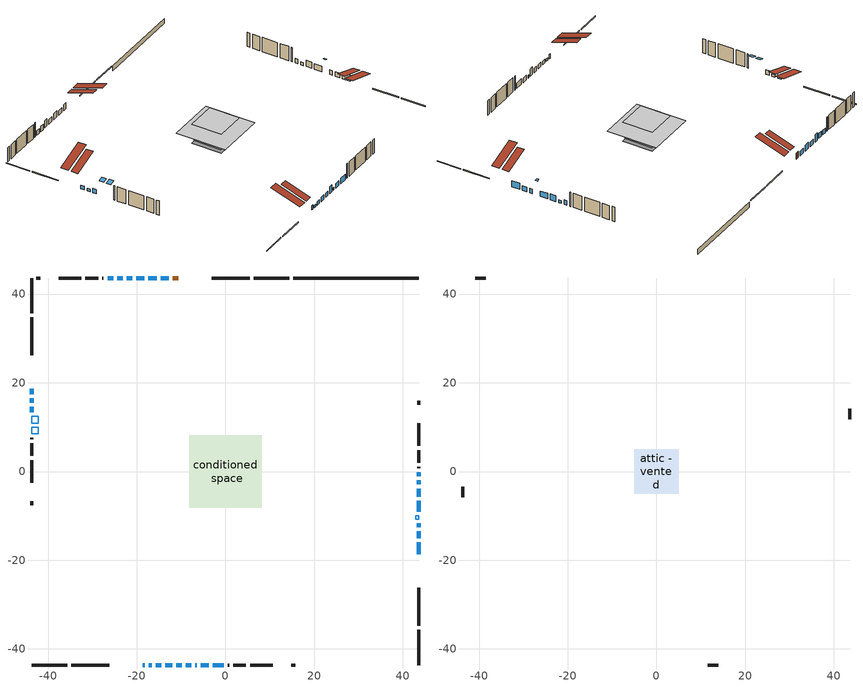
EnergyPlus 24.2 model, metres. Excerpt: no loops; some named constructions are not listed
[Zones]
conditioned space
 floor adiabatic (AdiabaticFloorConstruction): -8.13,-8.13 -8.13,8.13 8.13,8.13 8.13,-8.13 z3.28
 floor foundation (Slab1 construction): -4.92,-4.92 -4.92,4.92 4.92,4.92 4.92,-4.92 z-0.84
 floor foundation (Slab2 construction): -4.53,-4.53 -4.53,4.53 4.53,4.53 4.53,-4.53 z0
 wall outside (RimJoist1 construction): 14.32,43.63 6.41,43.63 / -43.63,-43.63 -35.72,-43.63 / -43.63,43.63 -43.63,35.72 / 43.63,-43.63 43.63,-35.72 z0.84:1.14
 wall outside (RimJoist2 construction): 5.48,43.63 -3.1,43.63 / -34.79,-43.63 -26.2,-43.63 / -43.63,34.79 -43.63,26.2 / 43.63,-34.79 43.63,-26.2 z0.84:1.14
 wall outside (AdiabaticWallConstruction 1): -10.66,43.63 -11.86,43.63 z0.84:2.87
 wall outside (AdiabaticWallConstruction): -18.65,-43.63 -18.19,-43.63 / 43.63,-12.57 43.63,-11.66 / 43.63,-1.07 43.63,-0.15 z0.84:2.37; -12.79,43.63 -14.62,43.63 / -13.57,-43.63 -12.05,-43.63 / -11.12,-43.63 -9.9,-43.63 / -5.59,-43.63 -3.76,-43.63 / -18.31,43.63 -20.14,43.63 / -25.36,43.63 -26.58,43.63 / -43.63,14.56 -43.63,13.34 / 43.63,-15.03 43.63,-13.5 z0.84:2.36; -15.55,43.63 -17.38,43.63 / 43.63,-18.65 43.63,-15.95 z0.84:2.87; -17.26,-43.63 -16.65,-43.63 / -43.63,16.5 -43.63,15.48 / -6.82,-43.63 -6.52,-43.63 / 43.63,-2.91 43.63,-2 z0.84:1.76; -43.63,18.65 -43.63,17.42 / -15.72,-43.63 -14.5,-43.63 z0.84:2.06; -8.97,-43.63 -7.75,-43.63 / -21.06,43.63 -22.29,43.63 z0.84:3.28; -23.21,43.63 -24.43,43.63 / -2.83,-43.63 -0.39,-43.63 / 43.63,-9.04 43.63,-6.6 z0.84:2.67; 43.63,-5.67 43.63,-3.84 z0.84:2.92
 wall outside (Wall1 construction): -27.51,43.63 -27.81,43.63 / 0.54,-43.63 0.83,-43.63 / -43.63,7.56 -43.63,7.26 / 43.63,0.78 43.63,1.07 z0.84:5.72
 wall outside (Wall2 construction): -28.74,43.63 -31.57,43.63 / 1.76,-43.63 4.6,-43.63 / -43.63,6.34 -43.63,3.5 / 43.63,2 43.63,4.84 z0.84:5.72
 wall outside (Wall3 construction): -32.5,43.63 -37.58,43.63 / 5.53,-43.63 10.61,-43.63 / -43.63,2.57 -43.63,-2.51 / 43.63,5.76 43.63,10.85 z0.84:5.72
 wall outside (Wall5 construction): -41.78,43.63 -42.7,43.63 / 14.81,-43.63 15.72,-43.63 / -43.63,-6.71 -43.63,-7.62 / 43.63,15.04 43.63,15.96 z0.84:5.72
 wall foundation (FoundationWall1 construction): 43.63,43.63 15.25,43.63 z-0.84:0.84
 window (WindowConstruction): -18.65,-43.63 -18.19,-43.63 z0.84:2.36
 window (WindowConstruction 7): -12.79,43.63 -14.62,43.63 z0.84:2.36
 window (WindowConstruction 8): -15.55,43.63 -17.38,43.63 z0.84:2.87
 window (WindowConstruction 22): -17.26,-43.63 -16.65,-43.63 z0.84:1.75
 window (WindowConstruction 23): -43.63,18.65 -43.63,17.43 z0.84:2.06
 window (WindowConstruction 24): -43.63,16.5 -43.63,15.49 z0.84:1.75
 window (WindowConstruction 9): -15.72,-43.63 -14.5,-43.63 z0.84:2.06
 window (WindowConstruction 1): -13.57,-43.63 -12.05,-43.63 z0.84:2.36
 window (WindowConstruction 10): -11.12,-43.63 -9.9,-43.63 z0.84:2.36
 window (WindowConstruction 11): -8.97,-43.63 -7.75,-43.63 z0.84:3.28
 window (WindowConstruction 12): -6.82,-43.63 -6.52,-43.63 z0.84:1.75
 window (WindowConstruction 13): -5.59,-43.63 -3.76,-43.63 z0.84:2.36
 window (WindowConstruction 14): -18.31,43.63 -20.14,43.63 z0.84:2.36
 window (WindowConstruction 15): -21.07,43.63 -22.28,43.63 z0.84:3.28
 window (WindowConstruction 16): -23.21,43.63 -24.43,43.63 z0.84:2.67
 window (WindowConstruction 17): -25.36,43.63 -26.58,43.63 z0.84:2.36
 window (WindowConstruction 2): -2.83,-43.63 -0.39,-43.63 z0.84:2.67
 window (WindowConstruction 18): -43.63,14.56 -43.63,13.34 z0.84:2.36
 window (WindowConstruction 19): 43.63,-18.65 43.63,-15.95 z0.84:2.87
 window (WindowConstruction 20): 43.63,-15.02 43.63,-13.5 z0.84:2.36
 window (WindowConstruction 21): 43.63,-12.57 43.63,-11.66 z0.84:2.36
 window (WindowConstruction 3): 43.63,-9.04 43.63,-6.6 z0.84:2.67
 window (WindowConstruction 4): 43.63,-5.67 43.63,-3.84 z0.84:2.92
 window (WindowConstruction 5): 43.63,-2.91 43.63,-2 z0.84:1.75
 window (WindowConstruction 6): 43.63,-1.07 43.63,-0.15 z0.84:2.36
 door (Door): -10.66,43.63 -11.86,43.63 z0.84:2.87
 ceiling adiabatic (AdiabaticFloorConstruction): 8.13,-8.13 8.13,8.13 -8.13,8.13 -8.13,-8.13 z3.28
 roof outside (Roof2 construction): -9.73,43.63,5.72 -9.73,35.21,8.52 -7.51,35.21,8.52 -7.51,43.63,5.72; -19.57,-43.63,5.72 -19.57,-35.21,8.52 -21.79,-35.21,8.52 -21.79,-43.63,5.72; -43.63,19.57,5.72 -35.21,19.57,8.52 -35.21,21.79,8.52 -43.63,21.79,5.72; 43.63,-19.57,5.72 35.21,-19.57,8.52 35.21,-21.79,8.52 43.63,-21.79,5.72
 roof outside (AdiabaticRoofConstruction): 43.63,-9.96,5.72 42.9,-9.96,5.96 42.9,-10.73,5.96 43.63,-10.73,5.72; -43.63,10.91,5.72 -42.21,10.91,6.19 -42.21,12.41,6.19 -43.63,12.41,5.72; -43.63,8.49,5.72 -42.21,8.49,6.19 -42.21,9.99,6.19 -43.63,9.99,5.72
 skylight (SkylightConstruction): 43.63,-9.97,5.72 42.9,-9.97,5.96 42.9,-10.73,5.96 43.63,-10.73,5.72
 skylight (SkylightConstruction 1): -43.63,10.91,5.72 -42.21,10.91,6.19 -42.21,12.41,6.19 -43.63,12.41,5.72
 skylight (SkylightConstruction 2): -43.63,8.49,5.72 -42.21,8.49,6.19 -42.21,9.99,6.19 -43.63,9.99,5.72
attic - vented
 floor to conditioned space (Floor1 construction Reversed): -4.98,-4.98 -4.98,4.98 4.98,4.98 4.98,-4.98 z5.72
 wall outside (Wall4 construction): -38.51,43.63 -40.85,43.63 / 11.54,-43.63 13.88,-43.63 / -43.63,-3.44 -43.63,-5.78 / 43.63,11.78 43.63,14.12 z0.84:5.72
 roof outside (Roof1 construction): -6.59,43.63,5.72 -6.59,33.93,8.95 -4.03,33.93,8.95 -4.03,43.63,5.72; -22.72,-43.63,5.72 -22.72,-33.93,8.95 -25.28,-33.93,8.95 -25.28,-43.63,5.72; -43.63,22.72,5.72 -33.93,22.72,8.95 -33.93,25.28,8.95 -43.63,25.28,5.72; 43.63,-22.72,5.72 33.93,-22.72,8.95 33.93,-25.28,8.95 43.63,-25.28,5.72
[Material] Roughness=Rough; Thermal Absorptance=0.9
Name | Thickness {m} | Conductivity {W/m-K} | Density {kg/m3} | Specific Heat {J/kg-K} | Solar Absorptance | Visible Absorptance
ceiling loosefill ins | 0.169333 | 0.0480833 | 16.02 | 1046.75 | 0.7 | 0.7
ceiling stud and cavity | 0.1397 | 0.678077 | 65.682 | 1177.47 | 0.7 | 0.7
gypsum board | 0.0127 | 0.160291 | 801 | 837.4 | 0.6 | 0.6
[Construction]
Floor1 construction: ceiling loosefill ins, ceiling stud and cavity, gypsum board
[EnergyManagementSystem:Program]
component_loads_program: Set loads_htg_walls = 0; Set loads_htg_rim_joists = 0; Set loads_htg_foundation_walls = 0; Set loads_htg_floors = 0; Set loads_htg_slabs = 0; Set loads_htg_ceilings = 0; Set loads_htg_roofs = 0; Set loads_htg_windows_conduction = 0; Set loads_htg_windows_solar = 0; Set loads_htg_doors = 0; Set loads_htg_skylights_conduction = 0; Set loads_htg_skylights_solar = 0; Set loads_htg_internal_mass = 0; Set loads_htg_intgains = 0; Set loads_htg_lighting = 0; Set loads_htg_infil = 0; Set loads_htg_mechvent = 0; Set loads_htg_natvent = 0; Set loads_htg_whf = 0; Set loads_htg_ducts = 0; Set loads_clg_walls = 0; Set loads_clg_rim_joists = 0; Set loads_clg_foundation_walls = 0; Set loads_clg_floors = 0; Set loads_clg_slabs = 0; Set loads_clg_ceilings = 0; Set loads_clg_roofs = 0; Set loads_clg_windows_conduction = 0; Set loads_clg_windows_solar = 0; Set loads_clg_doors = 0; Set loads_clg_skylights_conduction = 0; Set loads_clg_skylights_solar = 0; Set loads_clg_internal_mass = 0; Set loads_clg_intgains = 0; Set loads_clg_lighting = 0; Set loads_clg_infil = 0; Set loads_clg_mechvent = 0; Set loads_clg_natvent = 0; Set loads_clg_whf = 0; Set loads_clg_ducts = 0; Set hr_walls = 0; Set hr_walls = hr_walls + s_conv_18 + s_ig_18 + s_sol_18 + s_lgt_18 + s_surf_18; Set hr_walls = hr_walls + s_conv_19 + s_ig_19 + s_sol_19 + s_lgt_19 + s_surf_19; Set hr_walls = hr_walls + s_conv_20 + s_ig_20 + s_sol_20 + s_lgt_20 + s_surf_20; Set hr_walls = hr_walls + s_conv_21 + s_ig_21 + s_sol_21 + s_lgt_21 + s_surf_21; Set hr_walls = hr_walls + s_conv_22 + s_ig_22 + s_sol_22 + s_lgt_22 + s_surf_22; Set hr_walls = hr_walls + s_conv_23 + s_ig_23 + s_sol_23 + s_lgt_23 + s_surf_23; Set hr_walls = hr_walls + s_conv_24 + s_ig_24 + s_sol_24 + s_lgt_24 + s_surf_24; Set hr_walls = hr_walls + s_conv_25 + s_ig_25 + s_sol_25 + s_lgt_25 + s_surf_25; Set hr_walls = hr_walls + s_conv_26 + s_ig_26 + s_sol_26 + s_lgt_26 + s_surf_26; Set hr_walls = hr_walls + s_conv_27 + s_ig_27 + s_sol_27 + s_lgt_27 + s_surf_27; Set hr_walls = hr_walls + s_conv_28 + s_ig_28 + s_sol_28 + s_lgt_28 + s_surf_28; Set hr_walls = hr_walls + s_conv_29 + s_ig_29 + s_sol_29 + s_lgt_29 + s_surf_29; Set hr_walls = hr_walls + s_conv_30 + s_ig_30 + s_sol_30 + s_lgt_30 + s_surf_30; Set hr_walls = hr_walls + s_conv_31 + s_ig_31 + s_sol_31 + s_lgt_31 + s_surf_31; Set hr_walls = hr_walls + s_conv_32 + s_ig_32 + s_sol_32 + s_lgt_32 + s_surf_32; Set hr_walls = hr_walls + s_conv_33 + s_ig_33 + s_sol_33 + s_lgt_33 + s_surf_33; Set hr_rim_joists = 0; Set hr_rim_joists = hr_rim_joists + s_conv_4 + s_ig_4 + s_sol_4 + s_lgt_4 + s_surf_4; Set hr_rim_joists = hr_rim_joists + s_conv_5 + s_ig_5 + s_sol_5 + s_lgt_5 + s_surf_5; Set hr_rim_joists = hr_rim_joists + s_conv_6 + s_ig_6 + s_sol_6 + s_lgt_6 + s_surf_6; Set hr_rim_joists = hr_rim_joists + s_conv_7 + s_ig_7 + s_sol_7 + s_lgt_7 + s_surf_7; Set hr_rim_joists = hr_rim_joists + s_conv_8 + s_ig_8 + s_sol_8 + s_lgt_8 + s_surf_8; Set hr_rim_joists = hr_rim_joists + s_conv_9 + s_ig_9 + s_sol_9 + s_lgt_9 + s_surf_9; Set hr_rim_joists = hr_rim_joists + s_conv_10 + s_ig_10 + s_sol_10 + s_lgt_10 + s_surf_10; Set hr_rim_joists = hr_rim_joists + s_conv_11 + s_ig_11 + s_sol_11 + s_lgt_11 + s_surf_11; Set hr_foundation_walls = 0; Set hr_foundation_walls = hr_foundation_walls + s_conv_1 + s_ig_1 + s_sol_1 + s_lgt_1 + s_surf_1; Set hr_floors = 0; Set hr_slabs = 0; Set hr_slabs = hr_slabs + s_conv_16 + s_ig_16 + s_sol_16 + s_lgt_16 + s_surf_16; Set hr_slabs = hr_slabs + s_conv_17 + s_ig_17 + s_sol_17 + s_lgt_17 + s_surf_17; Set hr_ceilings = 0; Set hr_ceilings = hr_ceilings + s_conv + s_ig + s_sol + s_lgt + s_surf; Set hr_roofs = 0; Set hr_roofs = hr_roofs + s_conv_12 + s_ig_12 + s_sol_12 + s_lgt_12 + s_surf_12; Set hr_roofs = hr_roofs + s_conv_13 + s_ig_13 + s_sol_13 + s_lgt_13 + s_surf_13; Set hr_roofs = hr_roofs + s_conv_14 + s_ig_14 + s_sol_14 + s_lgt_14 + s_surf_14; Set hr_roofs = hr_roofs + s_conv_15 + s_ig_15 + s_sol_15 + s_lgt_15 + s_surf_15; Set hr_windows_conduction = 0; Set hr_windows_conduction = hr_windows_conduction + ss_conv_1; Set hr_windows_conduction = hr_windows_conduction + ss_ig_1; Set hr_windows_conduction = hr_windows_conduction + ss_surf_1; Set hr_windows_conduction = hr_windows_conduction + ss_conv_2; Set hr_windows_conduction = hr_windows_conduction + ss_ig_2; Set hr_windows_conduction = hr_windows_conduction + ss_surf_2; Set hr_windows_conduction = hr_windows_conduction + ss_conv_3; Set hr_windows_conduction = hr_windows_conduction + ss_ig_3; Set hr_windows_conduction = hr_windows_conduction + ss_surf_3; Set hr_windows_conduction = hr_windows_conduction + ss_conv_4; Set hr_windows_conduction = hr_windows_conduction + ss_ig_4; Set hr_windows_conduction = hr_windows_conduction + ss_surf_4; Set hr_windows_conduction = hr_windows_conduction + ss_conv_5; Set hr_windows_conduction = hr_windows_conduction + ss_ig_5; Set hr_windows_conduction = hr_windows_conduction + ss_surf_5; Set hr_windows_conduction = hr_windows_conduction + ss_conv_6; Set hr_windows_conduction = hr_windows_conduction + ss_ig_6; Set hr_windows_conduction = hr_windows_conduction + ss_surf_6; Set hr_windows_conduction = hr_windows_conduction + ss_conv_7; Set hr_windows_conduction = hr_windows_conduction + ss_ig_7; Set hr_windows_conduction = hr_windows_conduction + ss_surf_7; Set hr_windows_conduction = hr_windows_conduction + ss_conv_8; Set hr_windows_conduction = hr_windows_conduction + ss_ig_8; Set hr_windows_conduction = hr_windows_conduction + ss_surf_8; Set hr_windows_conduction = hr_windows_conduction + ss_conv_9; Set hr_windows_conduction = hr_windows_conduction + ss_ig_9; Set hr_windows_conduction = hr_windows_conduction + ss_surf_9; Set hr_windows_conduction = hr_windows_conduction + ss_conv_10; Set hr_windows_conduction = hr_windows_conduction + ss_ig_10; Set hr_windows_conduction = hr_windows_conduction + ss_surf_10; Set hr_windows_conduction = hr_windows_conduction + ss_conv_11; Set hr_windows_conduction = hr_windows_conduction + ss_ig_11; Set hr_windows_conduction = hr_windows_conduction + ss_surf_11; Set hr_windows_conduction = hr_windows_conduction + ss_conv_12; Set hr_windows_conduction = hr_windows_conduction + ss_ig_12; Set hr_windows_conduction = hr_windows_conduction + ss_surf_12; Set hr_windows_conduction = hr_windows_conduction + ss_conv_13; Set hr_windows_conduction = hr_windows_conduction + ss_ig_13; Set hr_windows_conduction = hr_windows_conduction + ss_surf_13; Set hr_windows_conduction = hr_windows_conduction + ss_conv_14; Set hr_windows_conduction = hr_windows_conduction + ss_ig_14; Set hr_windows_conduction = hr_windows_conduction + ss_surf_14; Set hr_windows_conduction = hr_windows_conduction + ss_conv_15; Set hr_windows_conduction = hr_windows_conduction + ss_ig_15; Set hr_windows_conduction = hr_windows_conduction + ss_surf_15; Set hr_windows_conduction = hr_windows_conduction + ss_conv_16; Set hr_windows_conduction = hr_windows_conduction + ss_ig_16; Set hr_windows_conduction = hr_windows_conduction + ss_surf_16; Set hr_windows_conduction = hr_windows_conduction + ss_conv_17; Set hr_windows_conduction = hr_windows_conduction + ss_ig_17; Set hr_windows_conduction = hr_windows_conduction + ss_surf_17; Set hr_windows_conduction = hr_windows_conduction + ss_conv_18; Set hr_windows_conduction = hr_windows_conduction + ss_ig_18; Set hr_windows_conduction = hr_windows_conduction + ss_surf_18; Set hr_windows_conduction = hr_windows_conduction + ss_conv_19; Set hr_windows_conduction = hr_windows_conduction + ss_ig_19; Set hr_windows_conduction = hr_windows_conduction + ss_surf_19; Set hr_windows_conduction = hr_windows_conduction + ss_conv_20; Set hr_windows_conduction = hr_windows_conduction + ss_ig_20; Set hr_windows_conduction = hr_windows_conduction + ss_surf_20; Set hr_windows_conduction = hr_windows_conduction + ss_conv_21; Set hr_windows_conduction = hr_windows_conduction + ss_ig_21; Set hr_windows_conduction = hr_windows_conduction + ss_surf_21; Set hr_windows_conduction = hr_windows_conduction + ss_conv_25; Set hr_windows_conduction = hr_windows_conduction + ss_ig_25; Set hr_windows_conduction = hr_windows_conduction + ss_surf_25; Set hr_windows_conduction = hr_windows_conduction + ss_conv_26; Set hr_windows_conduction = hr_windows_conduction + ss_ig_26; Set hr_windows_conduction = hr_windows_conduction + ss_surf_26; Set hr_windows_conduction = hr_windows_conduction + ss_conv_27; Set hr_windows_conduction = hr_windows_conduction + ss_ig_27; Set hr_windows_conduction = hr_windows_conduction + ss_surf_27; Set hr_windows_conduction = hr_windows_conduction + ss_conv_28; Set hr_windows_conduction = hr_windows_conduction + ss_ig_28; Set hr_windows_conduction = hr_windows_conduction + ss_surf_28; Set hr_windows_solar = 0; Set hr_windows_solar = hr_windows_solar - ss_trans_in * ZoneTimestep * 3600 + ss_back_out * ZoneTimestep * 3600 + ss_trans_out * ZoneTimestep * 3600; Set hr_windows_solar = hr_windows_solar - ss_trans_in_1 * ZoneTimestep * 3600 + ss_back_out_1 * ZoneTimestep * 3600 + ss_trans_out_1 * ZoneTimestep * 3600; Set hr_windows_solar = hr_windows_solar - ss_trans_in_2 * ZoneTimestep * 3600 + ss_back_out_2 * ZoneTimestep * 3600 + ss_trans_out_2 * ZoneTimestep * 3600; Set hr_windows_solar = hr_windows_solar - ss_trans_in_3 * ZoneTimestep * 3600 + ss_back_out_3 * ZoneTimestep * 3600 + ss_trans_out_3 * ZoneTimestep * 3600; Set hr_windows_solar = hr_windows_solar - ss_trans_in_4 * ZoneTimestep * 3600 + ss_back_out_4 * ZoneTimestep * 3600 + ss_trans_out_4 * ZoneTimestep * 3600; Set hr_windows_solar = hr_windows_solar - ss_trans_in_5 * ZoneTimestep * 3600 + ss_back_out_5 * ZoneTimestep * 3600 + ss_trans_out_5 * ZoneTimestep * 3600; Set hr_windows_solar = hr_windows_solar - ss_trans_in_6 * ZoneTimestep * 3600 + ss_back_out_6 * ZoneTimestep * 3600 + ss_trans_out_6 * ZoneTimestep * 3600; Set hr_windows_solar = hr_windows_solar - ss_trans_in_7 * ZoneTimestep * 3600 + ss_back_out_7 * ZoneTimestep * 3600 + ss_trans_out_7 * ZoneTimestep * 3600; Set hr_windows_solar = hr_windows_solar - ss_trans_in_8 * ZoneTimestep * 3600 + ss_back_out_8 * ZoneTimestep * 3600 + ss_trans_out_8 * ZoneTimestep * 3600; Set hr_windows_solar = hr_windows_solar - ss_trans_in_9 * ZoneTimestep * 3600 + ss_back_out_9 * ZoneTimestep * 3600 + ss_trans_out_9 * ZoneTimestep * 3600; Set hr_windows_solar = hr_windows_solar - ss_trans_in_10 * ZoneTimestep * 3600 + ss_back_out_10 * ZoneTimestep * 3600 + ss_trans_out_10 * ZoneTimestep * 3600; Set hr_windows_solar = hr_windows_solar - ss_trans_in_11 * ZoneTimestep * 3600 + ss_back_out_11 * ZoneTimestep * 3600 + ss_trans_out_11 * ZoneTimestep * 3600; Set hr_windows_solar = hr_windows_solar - ss_trans_in_12 * ZoneTimestep * 3600 + ss_back_out_12 * ZoneTimestep * 3600 + ss_trans_out_12 * ZoneTimestep * 3600; Set hr_windows_solar = hr_windows_solar - ss_trans_in_13 * ZoneTimestep * 3600 + ss_back_out_13 * ZoneTimestep * 3600 + ss_trans_out_13 * ZoneTimestep * 3600; Set hr_windows_solar = hr_windows_solar - ss_trans_in_14 * ZoneTimestep * 3600 + ss_back_out_14 * ZoneTimestep * 3600 + ss_trans_out_14 * ZoneTimestep * 3600; Set hr_windows_solar = hr_windows_solar - ss_trans_in_15 * ZoneTimestep * 3600 + ss_back_out_15 * ZoneTimestep * 3600 + ss_trans_out_15 * ZoneTimestep * 3600; Set hr_windows_solar = hr_windows_solar - ss_trans_in_16 * ZoneTimestep * 3600 + ss_back_out_16 * ZoneTimestep * 3600 + ss_trans_out_16 * ZoneTimestep * 3600; Set hr_windows_solar = hr_windows_solar - ss_trans_in_17 * ZoneTimestep * 3600 + ss_back_out_17 * ZoneTimestep * 3600 + ss_trans_out_17 * ZoneTimestep * 3600; Set hr_windows_solar = hr_windows_solar - ss_trans_in_18 * ZoneTimestep * 3600 + ss_back_out_18 * ZoneTimestep * 3600 + ss_trans_out_18 * ZoneTimestep * 3600; Set hr_windows_solar = hr_windows_solar - ss_trans_in_19 * ZoneTimestep * 3600 + ss_back_out_19 * ZoneTimestep * 3600 + ss_trans_out_19 * ZoneTimestep * 3600; Set hr_windows_solar = hr_windows_solar - ss_trans_in_20 * ZoneTimestep * 3600 + ss_back_out_20 * ZoneTimestep * 3600 + ss_trans_out_20 * ZoneTimestep * 3600; Set hr_windows_solar = hr_windows_solar - ss_trans_in_24 * ZoneTimestep * 3600 + ss_back_out_24 * ZoneTimestep * 3600 + ss_trans_out_24 * ZoneTimestep * 3600; Set hr_windows_solar = hr_windows_solar - ss_trans_in_25 * ZoneTimestep * 3600 + ss_back_out_25 * ZoneTimestep * 3600 + ss_trans_out_25 * ZoneTimestep * 3600; Set hr_windows_solar = hr_windows_solar - ss_trans_in_26 * ZoneTimestep * 3600 + ss_back_out_26 * ZoneTimestep * 3600 + ss_trans_out_26 * ZoneTimestep * 3600; Set hr_windows_solar = hr_windows_solar - ss_trans_in_27 * ZoneTimestep * 3600 + ss_back_out_27 * ZoneTimestep * 3600 + ss_trans_out_27 * ZoneTimestep * 3600; Set hr_doors = 0; Set hr_doors = hr_doors + ss_sol; Set hr_doors = hr_doors + ss_lgt; Set hr_doors = hr_doors + ss_conv; Set hr_doors = hr_doors + ss_ig; Set hr_doors = hr_doors + ss_surf; Set hr_skylights_conduction = 0; Set hr_skylights_conduction = hr_skylights_conduction + ss_conv_22; Set hr_skylights_conduction = hr_skylights_conduction + ss_ig_22; Set hr_skylights_conduction = hr_skylights_conduction + ss_surf_22; Set hr_skylights_conduction = hr_skylights_conduction + ss_conv_23; Set hr_skylights_conduction = hr_skylights_conduction + ss_ig_23; Set hr_skylights_conduction = hr_skylights_conduction + ss_surf_23; Set hr_skylights_conduction = hr_skylights_conduction + ss_conv_24; Set hr_skylights_conduction = hr_skylights_conduction + ss_ig_24; Set hr_skylights_conduction = hr_skylights_conduction + ss_surf_24; Set hr_skylights_solar = 0; Set hr_skylights_solar = hr_skylights_solar - ss_trans_in_21 * ZoneTimestep * 3600 + ss_back_out_21 * ZoneTimestep * 3600 + ss_trans_out_21 * ZoneTimestep * 3600; Set hr_skylights_solar = hr_skylights_solar - ss_trans_in_22 * ZoneTimestep * 3600 + ss_back_out_22 * ZoneTimestep * 3600 + ss_trans_out_22 * ZoneTimestep * 3600; Set hr_skylights_solar = hr_skylights_solar - ss_trans_in_23 * ZoneTimestep * 3600 + ss_back_out_23 * ZoneTimestep * 3600 + ss_trans_out_23 * ZoneTimestep * 3600; Set hr_internal_mass = 0; Set hr_internal_mass = hr_internal_mass + s_conv_2 + s_ig_2 + s_sol_2 + s_lgt_2 + s_surf_2; Set hr_internal_mass = hr_internal_mass + s_conv_3 + s_ig_3 + s_sol_3 + s_lgt_3 + s_surf_3; Set hr_internal_mass = hr_internal_mass + im_conv + im_ig + im_sol + im_lgt + im_surf; Set hr_internal_mass = hr_internal_mass + im_conv_1 + im_ig_1 + im_sol_1 + im_lgt_1 + im_surf_1; Set hr_intgains = 0; Set hr_intgains = hr_intgains - ig_ee_conv - ig_ee_rad - ig_ee_conv_1 - ig_ee_rad_1 - ig_ee_conv_2 - ig_ee_rad_2 - ig_ee_conv_3 - ig_ee_rad_3 - ig_ee_conv_4 - ig_ee_rad_4 - ig_ee_conv_5 - ig_ee_rad_5 - ig_ee_conv_6 - ig_ee_rad_6 - ig_oe_conv - ig_oe_rad - ig_oe_conv_1 - ig_oe_rad_1 - ig_oe_conv_2 - ig_oe_rad_2 - ig_oe_conv_3 - ig_oe_rad_3 - ig_oe_conv_4 - ig_oe_rad_4 - ig_ppl_conv - ig_ppl_rad; Set hr_lighting = 0; Set hr_lighting = hr_lighting - ig_lgt_conv - ig_lgt_rad - ig_lgt_vis; Set hr_infil = 0; Set hr_infil = hr_infil - airflow_gain + airflow_loss; Set hr_natvent = 0; Set hr_natvent = hr_natvent - airflow_gain_1 + airflow_loss_1; Set hr_whf = 0; Set hr_whf = hr_whf - airflow_gain_2 + airflow_loss_2; Set hr_mechvent = 0; Set hr_mechvent = hr_mechvent - mv_conv - mv_rad - mv_conv_1 - mv_rad_1 - mv_conv_2 - mv_rad_2 - mv_conv_3 - mv_rad_3 - mv_conv_4 - mv_rad_4 - mv_conv_5 - mv_rad_5; Set hr_ducts = 0; Set hr_intgains = hr_intgains + dhw_loss * (1.0*(1-dhw_rtf) + 1.0*dhw_rtf); Set htg_mode = 0; Set clg_mode = 0; If (htg_load_cond > 0); Set htg_mode = 1.0; ElseIf (clg_load_cond > 0); Set clg_mode = 0.0; Else; Set htg_season = 0; Set clg_season = 0; If ((DayOfYear >= 1) && (DayOfYear <= 365)); Set clg_season = 1; EndIf; If ((DayOfYear >= 1) && (DayOfYear <= 365)); Set htg_season = 1; EndIf; If ((airflow_gain_1 <> 0) || (airflow_loss_1 <> 0)) && (clg_season == 1); Set clg_mode = 0.0; ElseIf ((airflow_gain_2 <> 0) || (airflow_loss_2 <> 0)) && (clg_season == 1); Set clg_mode = 0.0; Else; Set Tmid_setpoint = (htg_sp_s_1 + clg_sp_s_1) / 2; If (tin_s_1 > Tmid_setpoint) && (clg_season == 1); Set clg_mode = 0.0; ElseIf (tin_s_1 < Tmid_setpoint) && (htg_season == 1); Set htg_mode = 1.0; EndIf; EndIf; EndIf; Set loads_htg_walls = loads_htg_walls + (hr_walls * htg_mode * 1); Set loads_htg_rim_joists = loads_htg_rim_joists + (hr_rim_joists * htg_mode * 1); Set loads_htg_foundation_walls = loads_htg_foundation_walls + (hr_foundation_walls * htg_mode * 1); Set loads_htg_floors = loads_htg_floors + (hr_floors * htg_mode * 1); Set loads_htg_slabs = loads_htg_slabs + (hr_slabs * htg_mode * 1); Set loads_htg_ceilings = loads_htg_ceilings + (hr_ceilings * htg_mode * 1); Set loads_htg_roofs = loads_htg_roofs + (hr_roofs * htg_mode * 1); Set loads_htg_windows_conduction = loads_htg_windows_conduction + (hr_windows_conduction * htg_mode * 1); Set loads_htg_windows_solar = loads_htg_windows_solar + (hr_windows_solar * htg_mode * 1); Set loads_htg_doors = loads_htg_doors + (hr_doors * htg_mode * 1); Set loads_htg_skylights_conduction = loads_htg_skylights_conduction + (hr_skylights_conduction * htg_mode * 1); Set loads_htg_skylights_solar = loads_htg_skylights_solar + (hr_skylights_solar * htg_mode * 1); Set loads_htg_internal_mass = loads_htg_internal_mass + (hr_internal_mass * htg_mode * 1); Set loads_htg_intgains = loads_htg_intgains + (hr_intgains * htg_mode * 1); Set loads_htg_lighting = loads_htg_lighting + (hr_lighting * htg_mode * 1); Set loads_htg_infil = loads_htg_infil + (hr_infil * htg_mode * 1); Set loads_htg_mechvent = loads_htg_mechvent + (hr_mechvent * htg_mode * 1); Set loads_htg_natvent = loads_htg_natvent + (hr_natvent * htg_mode * 1); Set loads_htg_whf = loads_htg_whf + (hr_whf * htg_mode * 1); Set loads_htg_ducts = loads_htg_ducts + (hr_ducts * htg_mode * 1); Set loads_clg_walls = loads_clg_walls + (-hr_walls * clg_mode * 1); Set loads_clg_rim_joists = loads_clg_rim_joists + (-hr_rim_joists * clg_mode * 1); Set loads_clg_foundation_walls = loads_clg_foundation_walls + (-hr_foundation_walls * clg_mode * 1); Set loads_clg_floors = loads_clg_floors + (-hr_floors * clg_mode * 1); Set loads_clg_slabs = loads_clg_slabs + (-hr_slabs * clg_mode * 1); Set loads_clg_ceilings = loads_clg_ceilings + (-hr_ceilings * clg_mode * 1); Set loads_clg_roofs = loads_clg_roofs + (-hr_roofs * clg_mode * 1); Set loads_clg_windows_conduction = loads_clg_windows_conduction + (-hr_windows_conduction * clg_mode * 1); Set loads_clg_windows_solar = loads_clg_windows_solar + (-hr_windows_solar * clg_mode * 1); Set loads_clg_doors = loads_clg_doors + (-hr_doors * clg_mode * 1); Set loads_clg_skylights_conduction = loads_clg_skylights_conduction + (-hr_skylights_conduction * clg_mode * 1); Set loads_clg_skylights_solar = loads_clg_skylights_solar + (-hr_skylights_solar * clg_mode * 1); Set loads_clg_internal_mass = loads_clg_internal_mass + (-hr_internal_mass * clg_mode * 1); Set loads_clg_intgains = loads_clg_intgains + (-hr_intgains * clg_mode * 1); Set loads_clg_lighting = loads_clg_lighting + (-hr_lighting * clg_mode * 1); Set loads_clg_infil = loads_clg_infil + (-hr_infil * clg_mode * 1); Set loads_clg_mechvent = loads_clg_mechvent + (-hr_mechvent * clg_mode * 1); Set loads_clg_natvent = loads_clg_natvent + (-hr_natvent * clg_mode * 1); Set loads_clg_whf = loads_clg_whf + (-hr_whf * clg_mode * 1); Set loads_clg_ducts = loads_clg_ducts + (-hr_ducts * clg_mode * 1)
[EnergyManagementSystem:OutputVariable] Type of Data in Variable=Summed; Update Frequency=ZoneTimestep; Units=J
Name | EMS Variable | EMS Program or Subroutine
Energy Management System Output Variable 34 | loads_clg_skylights_solar | component_loads_program
Energy Management System Output Variable 35 | loads_clg_floors | component_loads_program
Energy Management System Output Variable 36 | loads_clg_slabs | component_loads_program
Energy Management System Output Variable 37 | loads_clg_internal_mass | component_loads_program
Energy Management System Output Variable 38 | loads_clg_infil | component_loads_program
Energy Management System Output Variable 39 | loads_clg_natvent | component_loads_program
Energy Management System Output Variable 40 | loads_clg_mechvent | component_loads_program
Energy Management System Output Variable 41 | loads_clg_whf | component_loads_program
Energy Management System Output Variable 42 | loads_clg_ducts | component_loads_program
Energy Management System Output Variable 43 | loads_clg_intgains | component_loads_program
Energy Management System Output Variable 44 | loads_clg_lighting | component_loads_program
Energy Management System Output Variable 45 | loads_htg_tot | total_loads_program
Energy Management System Output Variable 46 | loads_clg_tot | total_loads_program
[Schedule:Day:Interval]
interior lighting schedule day: No, 01:00, 0.108182, 04:00, 0.0901515, 05:00, 0.0991667, 06:00, 0.162273, 07:00, 0.270455, 08:00, 0.342576, 10:00, 0.369621, 11:00, 0.351591, 12:00, 0.333561, 13:00, 0.324545, 14:00, 0.31553, 15:00, 0.333561, 16:00, 0.369621, 17:00, 0.450758, 18:00, 0.585985, 19:00, 0.775303, 20:00, 0.955606, 21:00, 0.991667, 22:00, 0.712197, 23:00, 0.360606, 24:00, 0.162273
interior lighting schedule day 1: No, 01:00, 0.100909, 04:00, 0.0840909, 05:00, 0.0925, 06:00, 0.151364, 07:00, 0.252273, 08:00, 0.319545, 10:00, 0.344773, 11:00, 0.327955, 12:00, 0.311136, 13:00, 0.302727, 14:00, 0.294318, 15:00, 0.311136, 16:00, 0.344773, 17:00, 0.420455, 18:00, 0.546591, 19:00, 0.723182, 20:00, 0.891364, 21:00, 0.925, 22:00, 0.664318, 23:00, 0.336364, 24:00, 0.151364
interior lighting schedule day 2: No, 01:00, 0.0927273, 04:00, 0.0772727, 05:00, 0.085, 06:00, 0.139091, 07:00, 0.231818, 08:00, 0.293636, 10:00, 0.316818, 11:00, 0.301364, 12:00, 0.285909, 13:00, 0.278182, 14:00, 0.270455, 15:00, 0.285909, 16:00, 0.316818, 17:00, 0.386364, 18:00, 0.502273, 19:00, 0.664545, 20:00, 0.819091, 21:00, 0.85, 22:00, 0.610455, 23:00, 0.309091, 24:00, 0.139091
interior lighting schedule day 3: No, 01:00, 0.0845455, 04:00, 0.0704545, 05:00, 0.0775, 06:00, 0.126818, 07:00, 0.211364, 08:00, 0.267727, 10:00, 0.288864, 11:00, 0.274773, 12:00, 0.260682, 13:00, 0.253636, 14:00, 0.246591, 15:00, 0.260682, 16:00, 0.288864, 17:00, 0.352273, 18:00, 0.457955, 19:00, 0.605909, 20:00, 0.746818, 21:00, 0.775, 22:00, 0.556591, 23:00, 0.281818, 24:00, 0.126818
interior lighting schedule day 4: No, 01:00, 0.0763636, 04:00, 0.0636364, 05:00, 0.07, 06:00, 0.114545, 07:00, 0.190909, 08:00, 0.241818, 10:00, 0.260909, 11:00, 0.248182, 12:00, 0.235455, 13:00, 0.229091, 14:00, 0.222727, 15:00, 0.235455, 16:00, 0.260909, 17:00, 0.318182, 18:00, 0.413636, 19:00, 0.547273, 20:00, 0.674545, 21:00, 0.7, 22:00, 0.502727, 23:00, 0.254545, 24:00, 0.114545
interior lighting schedule day 5: No, 01:00, 0.0727273, 04:00, 0.0606061, 05:00, 0.0666667, 06:00, 0.109091, 07:00, 0.181818, 08:00, 0.230303, 10:00, 0.248485, 11:00, 0.236364, 12:00, 0.224242, 13:00, 0.218182, 14:00, 0.212121, 15:00, 0.224242, 16:00, 0.248485, 17:00, 0.30303, 18:00, 0.393939, 19:00, 0.521212, 20:00, 0.642424, 21:00, 0.666667, 22:00, 0.478788, 23:00, 0.242424, 24:00, 0.109091
interior lighting schedule day 6: No, 01:00, 0.0745455, 04:00, 0.0621212, 05:00, 0.0683333, 06:00, 0.111818, 07:00, 0.186364, 08:00, 0.236061, 10:00, 0.254697, 11:00, 0.242273, 12:00, 0.229848, 13:00, 0.223636, 14:00, 0.217424, 15:00, 0.229848, 16:00, 0.254697, 17:00, 0.310606, 18:00, 0.403788, 19:00, 0.534242, 20:00, 0.658485, 21:00, 0.683333, 22:00, 0.490758, 23:00, 0.248485, 24:00, 0.111818
interior lighting schedule day 7: No, 01:00, 0.08, 04:00, 0.0666667, 05:00, 0.0733333, 06:00, 0.12, 07:00, 0.2, 08:00, 0.253333, 10:00, 0.273333, 11:00, 0.26, 12:00, 0.246667, 13:00, 0.24, 14:00, 0.233333, 15:00, 0.246667, 16:00, 0.273333, 17:00, 0.333333, 18:00, 0.433333, 19:00, 0.573333, 20:00, 0.706667, 21:00, 0.733333, 22:00, 0.526667, 23:00, 0.266667, 24:00, 0.12
interior lighting schedule day 8: No, 01:00, 0.0890909, 04:00, 0.0742424, 05:00, 0.0816667, 06:00, 0.133636, 07:00, 0.222727, 08:00, 0.282121, 10:00, 0.304394, 11:00, 0.289545, 12:00, 0.274697, 13:00, 0.267273, 14:00, 0.259848, 15:00, 0.274697, 16:00, 0.304394, 17:00, 0.371212, 18:00, 0.482576, 19:00, 0.638485, 20:00, 0.78697, 21:00, 0.816667, 22:00, 0.586515, 23:00, 0.29697, 24:00, 0.133636
interior lighting schedule day 9: No, 01:00, 0.0972727, 04:00, 0.0810606, 05:00, 0.0891667, 06:00, 0.145909, 07:00, 0.243182, 08:00, 0.30803, 10:00, 0.332348, 11:00, 0.316136, 12:00, 0.299924, 13:00, 0.291818, 14:00, 0.283712, 15:00, 0.299924, 16:00, 0.332348, 17:00, 0.405303, 18:00, 0.526894, 19:00, 0.697121, 20:00, 0.859242, 21:00, 0.891667, 22:00, 0.640379, 23:00, 0.324242, 24:00, 0.145909
interior lighting schedule day 10: No, 01:00, 0.105455, 04:00, 0.0878788, 05:00, 0.0966667, 06:00, 0.158182, 07:00, 0.263636, 08:00, 0.333939, 10:00, 0.360303, 11:00, 0.342727, 12:00, 0.325152, 13:00, 0.316364, 14:00, 0.307576, 15:00, 0.325152, 16:00, 0.360303, 17:00, 0.439394, 18:00, 0.571212, 19:00, 0.755758, 20:00, 0.931515, 21:00, 0.966667, 22:00, 0.694242, 23:00, 0.351515, 24:00, 0.158182
interior lighting schedule day 11: No, 01:00, 0.109091, 04:00, 0.0909091, 05:00, 0.1, 06:00, 0.163636, 07:00, 0.272727, 08:00, 0.345455, 10:00, 0.372727, 11:00, 0.354545, 12:00, 0.336364, 13:00, 0.327273, 14:00, 0.318182, 15:00, 0.336364, 16:00, 0.372727, 17:00, 0.454545, 18:00, 0.590909, 19:00, 0.781818, 20:00, 0.963636, 21:00, 1, 22:00, 0.718182, 23:00, 0.363636, 24:00, 0.163636
interior lighting schedule default day; occupants schedule default day; clothes dryer schedule default day; cooking range schedule default day; mech vent bath fan 0 schedule default day; mech vent range fan 0 schedule default day; misc plug loads schedule default day; general water use schedule default day; heating setpoint default day; cooling setpoint default day; clothes dryer exhaust 0 schedule default day; cooling season schedule day; cooling season schedule day 2; cooling season schedule default day; exterior lighting schedule default day; natural vent schedule default day: No, 24:00, 0
occupants schedule day: No, 05:00, 0.426829, 06:00, 0.719512, 07:00, 1, 08:00, 0.670732, 09:00, 0.329268, 14:00, 0.170732, 15:00, 0.231707, 16:00, 0.329268, 17:00, 0.5, 18:00, 0.670732, 19:00, 0.829268, 21:00, 1, 22:00, 0.853659, 23:00, 0.646341, 24:00, 0.426829
clothes dryer schedule day; clothes dryer exhaust 0 schedule day: No, 01:00, 0.123457, 02:00, 0.0740741, 03:00, 0.0493827, 04:00, 0.0246914, 05:00, 0.0493827, 06:00, 0.0740741, 07:00, 0.197531, 08:00, 0.395062, 09:00, 0.592593, 10:00, 0.839506, 11:00, 0.962963, 12:00, 1, 13:00, 0.91358, 14:00, 0.82716, 15:00, 0.716049, 16:00, 0.753086, 17:00, 0.679012, 18:00, 0.666667, 20:00, 0.62963, 21:00, 0.641975, 22:00, 0.666667, 23:00, 0.54321, 24:00, 0.296296
cooking range schedule day: No, 05:00, 0.0597015, 06:00, 0.11194, 07:00, 0.171642, 08:00, 0.291045, 11:00, 0.343284, 12:00, 0.402985, 13:00, 0.462687, 14:00, 0.343284, 15:00, 0.291045, 16:00, 0.402985, 17:00, 0.567164, 18:00, 1, 19:00, 0.850746, 20:00, 0.432836, 21:00, 0.291045, 22:00, 0.231343, 23:00, 0.171642, 24:00, 0.11194
mech vent bath fan 0 schedule day: No, 07:00, 0, 08:00, 1, 09:00, 0.2, 24:00, 0
mech vent range fan 0 schedule day: No, 18:00, 0, 19:00, 1, 20:00, 0.2, 24:00, 0
misc plug loads schedule day: No, 06:00, 0.705882, 07:00, 0.745098, 08:00, 0.803922, 15:00, 0.823529, 16:00, 0.862745, 17:00, 0.921569, 18:00, 0.980392, 19:00, 1, 20:00, 0.980392, 21:00, 0.941176, 22:00, 0.862745, 23:00, 0.784314, 24:00, 0.72549
general water use schedule day: No, 01:00, 0.315068, 03:00, 0.287671, 04:00, 0.342466, 05:00, 0.369863, 06:00, 0.520548, 07:00, 0.60274, 08:00, 0.534247, 10:00, 0.506849, 11:00, 0.465753, 14:00, 0.479452, 15:00, 0.534247, 16:00, 0.589041, 17:00, 0.69863, 18:00, 0.876712, 19:00, 0.890411, 20:00, 0.986301, 21:00, 1, 22:00, 0.863014, 23:00, 0.616438, 24:00, 0.465753
heating setpoint day: No, 07:00, 18, 23:00, 21, 24:00, 18
cooling setpoint day: No, 24:00, 25
cooling season schedule day 1: No, 24:00, 1
exterior lighting schedule day: No, 01:00, 0.566667, 03:00, 0.524167, 05:00, 0.495833, 06:00, 0.5525, 07:00, 0.623333, 08:00, 0.580833, 09:00, 0.439167, 10:00, 0.354167, 12:00, 0.34, 13:00, 0.354167, 14:00, 0.396667, 15:00, 0.425, 16:00, 0.495833, 17:00, 0.623333, 18:00, 0.793333, 19:00, 0.906667, 20:00, 0.963333, 21:00, 0.991667, 22:00, 0.920833, 23:00, 0.793333, 24:00, 0.665833
exterior lighting schedule day 1: No, 01:00, 0.528571, 03:00, 0.488929, 05:00, 0.4625, 06:00, 0.515357, 07:00, 0.581429, 08:00, 0.541786, 09:00, 0.409643, 10:00, 0.330357, 12:00, 0.317143, 13:00, 0.330357, 14:00, 0.37, 15:00, 0.396429, 16:00, 0.4625, 17:00, 0.581429, 18:00, 0.74, 19:00, 0.845714, 20:00, 0.898571, 21:00, 0.925, 22:00, 0.858929, 23:00, 0.74, 24:00, 0.621071
exterior lighting schedule day 10: No, 01:00, 0.552381, 03:00, 0.510952, 05:00, 0.483333, 06:00, 0.538571, 07:00, 0.607619, 08:00, 0.56619, 09:00, 0.428095, 10:00, 0.345238, 12:00, 0.331429, 13:00, 0.345238, 14:00, 0.386667, 15:00, 0.414286, 16:00, 0.483333, 17:00, 0.607619, 18:00, 0.773333, 19:00, 0.88381, 20:00, 0.939048, 21:00, 0.966667, 22:00, 0.897619, 23:00, 0.773333, 24:00, 0.649048
exterior lighting schedule day 11: No, 01:00, 0.571429, 03:00, 0.528571, 05:00, 0.5, 06:00, 0.557143, 07:00, 0.628571, 08:00, 0.585714, 09:00, 0.442857, 10:00, 0.357143, 12:00, 0.342857, 13:00, 0.357143, 14:00, 0.4, 15:00, 0.428571, 16:00, 0.5, 17:00, 0.628571, 18:00, 0.8, 19:00, 0.914286, 20:00, 0.971429, 21:00, 1, 22:00, 0.928571, 23:00, 0.8, 24:00, 0.671429
exterior lighting schedule day 2: No, 01:00, 0.485714, 03:00, 0.449286, 05:00, 0.425, 06:00, 0.473571, 07:00, 0.534286, 08:00, 0.497857, 09:00, 0.376429, 10:00, 0.303571, 12:00, 0.291429, 13:00, 0.303571, 14:00, 0.34, 15:00, 0.364286, 16:00, 0.425, 17:00, 0.534286, 18:00, 0.68, 19:00, 0.777143, 20:00, 0.825714, 21:00, 0.85, 22:00, 0.789286, 23:00, 0.68, 24:00, 0.570714
exterior lighting schedule day 3: No, 01:00, 0.442857, 03:00, 0.409643, 05:00, 0.3875, 06:00, 0.431786, 07:00, 0.487143, 08:00, 0.453929, 09:00, 0.343214, 10:00, 0.276786, 12:00, 0.265714, 13:00, 0.276786, 14:00, 0.31, 15:00, 0.332143, 16:00, 0.3875, 17:00, 0.487143, 18:00, 0.62, 19:00, 0.708571, 20:00, 0.752857, 21:00, 0.775, 22:00, 0.719643, 23:00, 0.62, 24:00, 0.520357
exterior lighting schedule day 4: No, 01:00, 0.4, 03:00, 0.37, 05:00, 0.35, 06:00, 0.39, 07:00, 0.44, 08:00, 0.41, 09:00, 0.31, 10:00, 0.25, 12:00, 0.24, 13:00, 0.25, 14:00, 0.28, 15:00, 0.3, 16:00, 0.35, 17:00, 0.44, 18:00, 0.56, 19:00, 0.64, 20:00, 0.68, 21:00, 0.7, 22:00, 0.65, 23:00, 0.56, 24:00, 0.47
exterior lighting schedule day 5: No, 01:00, 0.380952, 03:00, 0.352381, 05:00, 0.333333, 06:00, 0.371429, 07:00, 0.419048, 08:00, 0.390476, 09:00, 0.295238, 10:00, 0.238095, 12:00, 0.228571, 13:00, 0.238095, 14:00, 0.266667, 15:00, 0.285714, 16:00, 0.333333, 17:00, 0.419048, 18:00, 0.533333, 19:00, 0.609524, 20:00, 0.647619, 21:00, 0.666667, 22:00, 0.619048, 23:00, 0.533333, 24:00, 0.447619
exterior lighting schedule day 6: No, 01:00, 0.390476, 03:00, 0.36119, 05:00, 0.341667, 06:00, 0.380714, 07:00, 0.429524, 08:00, 0.400238, 09:00, 0.302619, 10:00, 0.244048, 12:00, 0.234286, 13:00, 0.244048, 14:00, 0.273333, 15:00, 0.292857, 16:00, 0.341667, 17:00, 0.429524, 18:00, 0.546667, 19:00, 0.624762, 20:00, 0.66381, 21:00, 0.683333, 22:00, 0.634524, 23:00, 0.546667, 24:00, 0.45881
exterior lighting schedule day 7: No, 01:00, 0.419048, 03:00, 0.387619, 05:00, 0.366667, 06:00, 0.408571, 07:00, 0.460952, 08:00, 0.429524, 09:00, 0.324762, 10:00, 0.261905, 12:00, 0.251429, 13:00, 0.261905, 14:00, 0.293333, 15:00, 0.314286, 16:00, 0.366667, 17:00, 0.460952, 18:00, 0.586667, 19:00, 0.670476, 20:00, 0.712381, 21:00, 0.733333, 22:00, 0.680952, 23:00, 0.586667, 24:00, 0.492381
exterior lighting schedule day 8: No, 01:00, 0.466667, 03:00, 0.431667, 05:00, 0.408333, 06:00, 0.455, 07:00, 0.513333, 08:00, 0.478333, 09:00, 0.361667, 10:00, 0.291667, 12:00, 0.28, 13:00, 0.291667, 14:00, 0.326667, 15:00, 0.35, 16:00, 0.408333, 17:00, 0.513333, 18:00, 0.653333, 19:00, 0.746667, 20:00, 0.793333, 21:00, 0.816667, 22:00, 0.758333, 23:00, 0.653333, 24:00, 0.548333
exterior lighting schedule day 9: No, 01:00, 0.509524, 03:00, 0.47131, 05:00, 0.445833, 06:00, 0.496786, 07:00, 0.560476, 08:00, 0.522262, 09:00, 0.394881, 10:00, 0.318452, 12:00, 0.305714, 13:00, 0.318452, 14:00, 0.356667, 15:00, 0.382143, 16:00, 0.445833, 17:00, 0.560476, 18:00, 0.713333, 19:00, 0.815238, 20:00, 0.86619, 21:00, 0.891667, 22:00, 0.827976, 23:00, 0.713333, 24:00, 0.59869
[Schedule:Week:Daily]
cooking range schedule Week Rule - Jan1-Dec31: cooking range schedule day, cooking range schedule day, cooking range schedule day, cooking range schedule day, cooking range schedule day, cooking range schedule day, cooking range schedule day, cooking range schedule default day, cooking range schedule default day, cooking range schedule default day, cooking range schedule default day, cooking range schedule default day
mech vent bath fan 0 schedule Week Rule - Jan1-Dec31: mech vent bath fan 0 schedule day, mech vent bath fan 0 schedule day, mech vent bath fan 0 schedule day, mech vent bath fan 0 schedule day, mech vent bath fan 0 schedule day, mech vent bath fan 0 schedule day, mech vent bath fan 0 schedule day, mech vent bath fan 0 schedule default day, mech vent bath fan 0 schedule default day, mech vent bath fan 0 schedule default day, mech vent bath fan 0 schedule default day, mech vent bath fan 0 schedule default day
mech vent range fan 0 schedule Week Rule - Jan1-Dec31: mech vent range fan 0 schedule day, mech vent range fan 0 schedule day, mech vent range fan 0 schedule day, mech vent range fan 0 schedule day, mech vent range fan 0 schedule day, mech vent range fan 0 schedule day, mech vent range fan 0 schedule day, mech vent range fan 0 schedule default day, mech vent range fan 0 schedule default day, mech vent range fan 0 schedule default day, mech vent range fan 0 schedule default day, mech vent range fan 0 schedule default day
misc plug loads schedule Week Rule - Jan1-Dec31: misc plug loads schedule day, misc plug loads schedule day, misc plug loads schedule day, misc plug loads schedule day, misc plug loads schedule day, misc plug loads schedule day, misc plug loads schedule day, misc plug loads schedule default day, misc plug loads schedule default day, misc plug loads schedule default day, misc plug loads schedule default day, misc plug loads schedule default day
general water use schedule Week Rule - Jan1-Dec31: general water use schedule day, general water use schedule day, general water use schedule day, general water use schedule day, general water use schedule day, general water use schedule day, general water use schedule day, general water use schedule default day, general water use schedule default day, general water use schedule default day, general water use schedule default day, general water use schedule default day
heating setpoint Week Rule - Jan1-Dec31: heating setpoint day, heating setpoint day, heating setpoint day, heating setpoint day, heating setpoint day, heating setpoint day, heating setpoint day, heating setpoint default day, heating setpoint default day, heating setpoint default day, heating setpoint default day, heating setpoint default day
cooling setpoint Week Rule - Jan1-Dec31: cooling setpoint day, cooling setpoint day, cooling setpoint day, cooling setpoint day, cooling setpoint day, cooling setpoint day, cooling setpoint day, cooling setpoint default day, cooling setpoint default day, cooling setpoint default day, cooling setpoint default day, cooling setpoint default day
clothes dryer exhaust 0 schedule Week Rule - Jan1-Dec31: clothes dryer exhaust 0 schedule day, clothes dryer exhaust 0 schedule day, clothes dryer exhaust 0 schedule day, clothes dryer exhaust 0 schedule day, clothes dryer exhaust 0 schedule day, clothes dryer exhaust 0 schedule day, clothes dryer exhaust 0 schedule day, clothes dryer exhaust 0 schedule default day, clothes dryer exhaust 0 schedule default day, clothes dryer exhaust 0 schedule default day, clothes dryer exhaust 0 schedule default day, clothes dryer exhaust 0 schedule default day
cooling season schedule Week Rule - Jan1-May26: cooling season schedule day, cooling season schedule day, cooling season schedule day, cooling season schedule day, cooling season schedule day, cooling season schedule day, cooling season schedule day, cooling season schedule default day, cooling season schedule default day, cooling season schedule default day, cooling season schedule default day, cooling season schedule default day
cooling season schedule Week Rule - May27-Jun2: cooling season schedule day, cooling season schedule day, cooling season schedule day, cooling season schedule day, cooling season schedule day, cooling season schedule day 1, cooling season schedule day 1, cooling season schedule default day, cooling season schedule default day, cooling season schedule default day, cooling season schedule default day, cooling season schedule default day
cooling season schedule Week Rule - Jun3-Aug25: cooling season schedule day 1, cooling season schedule day 1, cooling season schedule day 1, cooling season schedule day 1, cooling season schedule day 1, cooling season schedule day 1, cooling season schedule day 1, cooling season schedule default day, cooling season schedule default day, cooling season schedule default day, cooling season schedule default day, cooling season schedule default day
cooling season schedule Week Rule - Aug26-Sep1: cooling season schedule day 1, cooling season schedule day 1, cooling season schedule day 1, cooling season schedule day 1, cooling season schedule day 1, cooling season schedule day 1, cooling season schedule day 2, cooling season schedule default day, cooling season schedule default day, cooling season schedule default day, cooling season schedule default day, cooling season schedule default day
cooling season schedule Week Rule - Sep2-Dec31: cooling season schedule day 2, cooling season schedule day 2, cooling season schedule day 2, cooling season schedule day 2, cooling season schedule day 2, cooling season schedule day 2, cooling season schedule day 2, cooling season schedule default day, cooling season schedule default day, cooling season schedule default day, cooling season schedule default day, cooling season schedule default day
exterior lighting schedule Week Rule - Jan1-Jan27: exterior lighting schedule day, exterior lighting schedule day, exterior lighting schedule day, exterior lighting schedule day, exterior lighting schedule day, exterior lighting schedule day, exterior lighting schedule day, exterior lighting schedule default day, exterior lighting schedule default day, exterior lighting schedule default day, exterior lighting schedule default day, exterior lighting schedule default day
exterior lighting schedule Week Rule - Jan28-Feb3: exterior lighting schedule day, exterior lighting schedule day, exterior lighting schedule day, exterior lighting schedule day, exterior lighting schedule day 1, exterior lighting schedule day 1, exterior lighting schedule day 1, exterior lighting schedule default day, exterior lighting schedule default day, exterior lighting schedule default day, exterior lighting schedule default day, exterior lighting schedule default day
exterior lighting schedule Week Rule - Feb4-Feb24: exterior lighting schedule day 1, exterior lighting schedule day 1, exterior lighting schedule day 1, exterior lighting schedule day 1, exterior lighting schedule day 1, exterior lighting schedule day 1, exterior lighting schedule day 1, exterior lighting schedule default day, exterior lighting schedule default day, exterior lighting schedule default day, exterior lighting schedule default day, exterior lighting schedule default day
exterior lighting schedule Week Rule - Feb25-Mar3: exterior lighting schedule day 1, exterior lighting schedule day 1, exterior lighting schedule day 1, exterior lighting schedule day 1, exterior lighting schedule day 2, exterior lighting schedule day 2, exterior lighting schedule day 2, exterior lighting schedule default day, exterior lighting schedule default day, exterior lighting schedule default day, exterior lighting schedule default day, exterior lighting schedule default day
exterior lighting schedule Week Rule - Mar4-Mar31: exterior lighting schedule day 2, exterior lighting schedule day 2, exterior lighting schedule day 2, exterior lighting schedule day 2, exterior lighting schedule day 2, exterior lighting schedule day 2, exterior lighting schedule day 2, exterior lighting schedule default day, exterior lighting schedule default day, exterior lighting schedule default day, exterior lighting schedule default day, exterior lighting schedule default day
exterior lighting schedule Week Rule - Apr1-Apr28: exterior lighting schedule day 3, exterior lighting schedule day 3, exterior lighting schedule day 3, exterior lighting schedule day 3, exterior lighting schedule day 3, exterior lighting schedule day 3, exterior lighting schedule day 3, exterior lighting schedule default day, exterior lighting schedule default day, exterior lighting schedule default day, exterior lighting schedule default day, exterior lighting schedule default day
exterior lighting schedule Week Rule - Apr29-May5: exterior lighting schedule day 3, exterior lighting schedule day 3, exterior lighting schedule day 4, exterior lighting schedule day 4, exterior lighting schedule day 4, exterior lighting schedule day 4, exterior lighting schedule day 4, exterior lighting schedule default day, exterior lighting schedule default day, exterior lighting schedule default day, exterior lighting schedule default day, exterior lighting schedule default day
exterior lighting schedule Week Rule - May6-May26: exterior lighting schedule day 4, exterior lighting schedule day 4, exterior lighting schedule day 4, exterior lighting schedule day 4, exterior lighting schedule day 4, exterior lighting schedule day 4, exterior lighting schedule day 4, exterior lighting schedule default day, exterior lighting schedule default day, exterior lighting schedule default day, exterior lighting schedule default day, exterior lighting schedule default day
exterior lighting schedule Week Rule - May27-Jun2: exterior lighting schedule day 4, exterior lighting schedule day 4, exterior lighting schedule day 4, exterior lighting schedule day 4, exterior lighting schedule day 4, exterior lighting schedule day 5, exterior lighting schedule day 5, exterior lighting schedule default day, exterior lighting schedule default day, exterior lighting schedule default day, exterior lighting schedule default day, exterior lighting schedule default day
exterior lighting schedule Week Rule - Jun3-Jun30: exterior lighting schedule day 5, exterior lighting schedule day 5, exterior lighting schedule day 5, exterior lighting schedule day 5, exterior lighting schedule day 5, exterior lighting schedule day 5, exterior lighting schedule day 5, exterior lighting schedule default day, exterior lighting schedule default day, exterior lighting schedule default day, exterior lighting schedule default day, exterior lighting schedule default day
exterior lighting schedule Week Rule - Jul1-Jul28: exterior lighting schedule day 6, exterior lighting schedule day 6, exterior lighting schedule day 6, exterior lighting schedule day 6, exterior lighting schedule day 6, exterior lighting schedule day 6, exterior lighting schedule day 6, exterior lighting schedule default day, exterior lighting schedule default day, exterior lighting schedule default day, exterior lighting schedule default day, exterior lighting schedule default day
exterior lighting schedule Week Rule - Jul29-Aug4: exterior lighting schedule day 6, exterior lighting schedule day 6, exterior lighting schedule day 6, exterior lighting schedule day 7, exterior lighting schedule day 7, exterior lighting schedule day 7, exterior lighting schedule day 7, exterior lighting schedule default day, exterior lighting schedule default day, exterior lighting schedule default day, exterior lighting schedule default day, exterior lighting schedule default day
exterior lighting schedule Week Rule - Aug5-Aug25: exterior lighting schedule day 7, exterior lighting schedule day 7, exterior lighting schedule day 7, exterior lighting schedule day 7, exterior lighting schedule day 7, exterior lighting schedule day 7, exterior lighting schedule day 7, exterior lighting schedule default day, exterior lighting schedule default day, exterior lighting schedule default day, exterior lighting schedule default day, exterior lighting schedule default day
exterior lighting schedule Week Rule - Aug26-Sep1: exterior lighting schedule day 7, exterior lighting schedule day 7, exterior lighting schedule day 7, exterior lighting schedule day 7, exterior lighting schedule day 7, exterior lighting schedule day 7, exterior lighting schedule day 8, exterior lighting schedule default day, exterior lighting schedule default day, exterior lighting schedule default day, exterior lighting schedule default day, exterior lighting schedule default day
exterior lighting schedule Week Rule - Sep2-Sep29: exterior lighting schedule day 8, exterior lighting schedule day 8, exterior lighting schedule day 8, exterior lighting schedule day 8, exterior lighting schedule day 8, exterior lighting schedule day 8, exterior lighting schedule day 8, exterior lighting schedule default day, exterior lighting schedule default day, exterior lighting schedule default day, exterior lighting schedule default day, exterior lighting schedule default day
exterior lighting schedule Week Rule - Sep30-Oct6: exterior lighting schedule day 8, exterior lighting schedule day 9, exterior lighting schedule day 9, exterior lighting schedule day 9, exterior lighting schedule day 9, exterior lighting schedule day 9, exterior lighting schedule day 9, exterior lighting schedule default day, exterior lighting schedule default day, exterior lighting schedule default day, exterior lighting schedule default day, exterior lighting schedule default day
exterior lighting schedule Week Rule - Oct7-Oct27: exterior lighting schedule day 9, exterior lighting schedule day 9, exterior lighting schedule day 9, exterior lighting schedule day 9, exterior lighting schedule day 9, exterior lighting schedule day 9, exterior lighting schedule day 9, exterior lighting schedule default day, exterior lighting schedule default day, exterior lighting schedule default day, exterior lighting schedule default day, exterior lighting schedule default day
exterior lighting schedule Week Rule - Oct28-Nov3: exterior lighting schedule day 9, exterior lighting schedule day 9, exterior lighting schedule day 9, exterior lighting schedule day 9, exterior lighting schedule day 10, exterior lighting schedule day 10, exterior lighting schedule day 10, exterior lighting schedule default day, exterior lighting schedule default day, exterior lighting schedule default day, exterior lighting schedule default day, exterior lighting schedule default day
exterior lighting schedule Week Rule - Nov4-Nov24: exterior lighting schedule day 10, exterior lighting schedule day 10, exterior lighting schedule day 10, exterior lighting schedule day 10, exterior lighting schedule day 10, exterior lighting schedule day 10, exterior lighting schedule day 10, exterior lighting schedule default day, exterior lighting schedule default day, exterior lighting schedule default day, exterior lighting schedule default day, exterior lighting schedule default day
exterior lighting schedule Week Rule - Nov25-Dec1: exterior lighting schedule day 10, exterior lighting schedule day 10, exterior lighting schedule day 10, exterior lighting schedule day 10, exterior lighting schedule day 10, exterior lighting schedule day 10, exterior lighting schedule day 11, exterior lighting schedule default day, exterior lighting schedule default day, exterior lighting schedule default day, exterior lighting schedule default day, exterior lighting schedule default day
exterior lighting schedule Week Rule - Dec2-Dec31: exterior lighting schedule day 11, exterior lighting schedule day 11, exterior lighting schedule day 11, exterior lighting schedule day 11, exterior lighting schedule day 11, exterior lighting schedule day 11, exterior lighting schedule day 11, exterior lighting schedule default day, exterior lighting schedule default day, exterior lighting schedule default day, exterior lighting schedule default day, exterior lighting schedule default day
natural vent schedule Week Rule - Jan1-Dec31: natural vent schedule default day, natural vent schedule default day, natural vent schedule default day, natural vent schedule default day, natural vent schedule default day, natural vent schedule default day, natural vent schedule default day, natural vent schedule default day, natural vent schedule default day, natural vent schedule default day, natural vent schedule default day, natural vent schedule default day
[Schedule:Year]
heating setpoint: heating setpoint Week Rule - Jan1-Dec31, 1, 1, 12, 31
cooling setpoint: cooling setpoint Week Rule - Jan1-Dec31, 1, 1, 12, 31
clothes dryer exhaust 0 schedule: clothes dryer exhaust 0 schedule Week Rule - Jan1-Dec31, 1, 1, 12, 31
cooling season schedule: cooling season schedule Week Rule - Jan1-May26, 1, 1, 5, 26, cooling season schedule Week Rule - May27-Jun2, 5, 27, 6, 2, cooling season schedule Week Rule - Jun3-Aug25, 6, 3, 8, 25, cooling season schedule Week Rule - Aug26-Sep1, 8, 26, 9, 1, cooling season schedule Week Rule - Sep2-Dec31, 9, 2, 12, 31
natural vent schedule: natural vent schedule Week Rule - Jan1-Dec31, 1, 1, 12, 31
